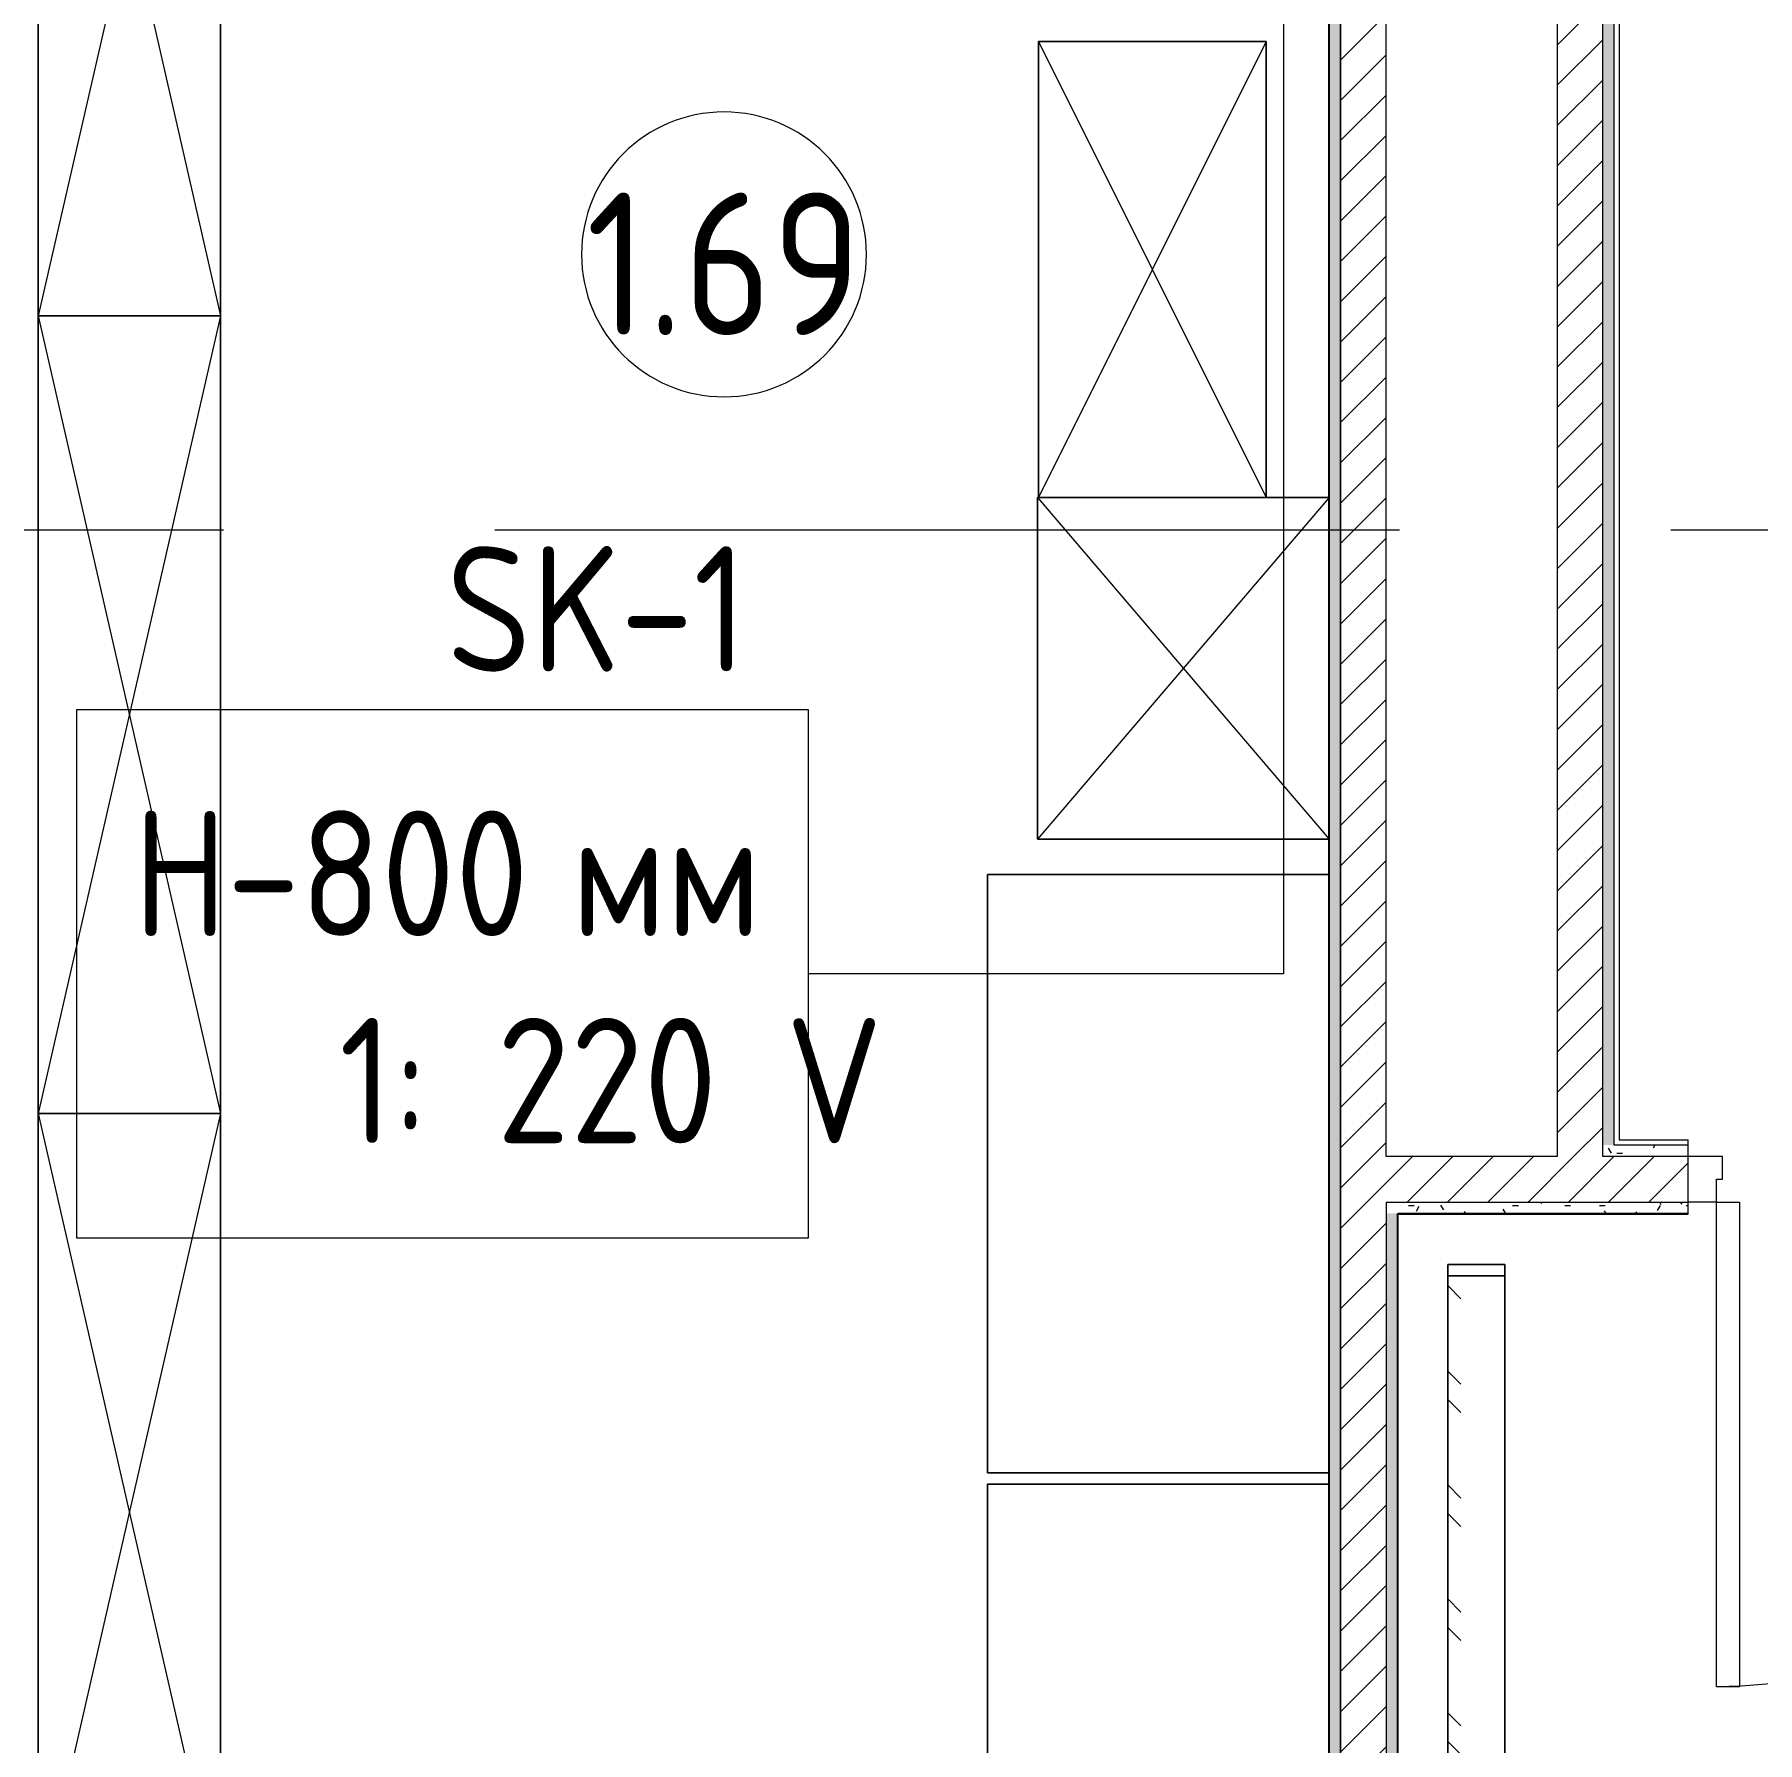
# Model space of a CAD drawing. Header units: millimetres. Extents: x 1322 to 199238, y -8553 to 29000.
# Drawn here: x 31846 to 34870, y 5671 to 8669 of the extents above; entities that cross this region are included whole.
import ezdxf

# ---------------------------------------------------------------- set-up
doc = ezdxf.new("R2010")
doc.units = ezdxf.units.MM
doc.linetypes.add('Осевая', pattern=[3175, 635, -476.25, 1587.5, -476.25])
for name, color, linetype, lineweight in [('A-AREA-IDEN', 7, 'Continuous', 9), ('A-DOOR', 7, 'Continuous', 9), ('A-DOOR-1', 7, 'Continuous', 13), ('A-DOOR-FRAM', 7, 'Continuous', 13), ('A-WALL', 7, 'Continuous', 9), ('E-ELEC-FIXT-IDEN', 7, 'Continuous', 9), ('I-FURN', 7, 'Continuous', 9), ('I-WALL', 7, 'Continuous', 9), ('Оси-2', 7, 'Осевая', 9)]:
    doc.layers.add(name, color=color, linetype=linetype, lineweight=lineweight)
for name, color, linetype, lineweight, true_color in [('A-WALL-1', 7, 'Continuous', 9, 0x3c3c3c), ('A-WALL-FNSH-1', 7, 'Continuous', 9, 0x3c3c3c), ('I-FURN-1', 7, 'Continuous', 9, 0xf0f0f0)]:
    doc.layers.add(name, color=color, linetype=linetype, lineweight=lineweight, true_color=true_color)
doc.styles.add('GOST Common_3', font='GOST_Common.ttf', dxfattribs={"width": 0.9, "height": 220})
doc.styles.add('GOST Common_4', font='GOST_Common.ttf', dxfattribs={"width": 0.9, "height": 250})
pattern_1 = [(45, (-75531.326, 0), (-35.35534, 35.35534), [])]
pattern_2 = [(0, (-75531.326, 0), (121.92, 30.48), [10.058, -81.382, 10.058, -81.382, -487.68]), (0, (-75531.326, 0), (121.92, 30.48), [-182.88, 10.058, -172.822, 10.058, -81.382, -213.36]), (0, (-75531.326, 0), (121.92, 30.48), [-457.2, 10.058, -50.902, 10.058, -142.342]), (120, (-75485.606, 15.24), (-87.356454, 90.345817), [10.058, -81.382, 10.058, -81.382, -487.68]), (120, (-75485.606, 15.24), (-87.356454, 90.345817), [-182.88, 10.058, -172.822, 10.058, -81.382, -213.36]), (120, (-75485.606, 15.24), (-87.356454, 90.345817), [-457.2, 10.058, -50.902, 10.058, -142.342]), (240, (-75470.366, 76.2), (-34.563546, -120.825817), [10.058, -81.382, 10.058, -81.382, -487.68]), (240, (-75470.366, 76.2), (-34.563546, -120.825817), [-182.88, 10.058, -172.822, 10.058, -81.382, -213.36]), (240, (-75470.366, 76.2), (-34.563546, -120.825817), [-457.2, 10.058, -50.902, 10.058, -142.342])]

# ---------------------------------------------------------------- blocks, each defined once
blk = doc.blocks.new('110_Дверь_СКБ_1Ст_Внутренняя1 - Д-8 950x2100h_охрана-32224770-План размещения напольных электротехнических лючков и розеток 1 этажа в осях 23_1-33')
at = {"layer": 'A-DOOR'}
blk.add_arc((437.5, 40), 850, 90, 180, dxfattribs=at)
at = {"layer": 'A-DOOR-1'}
for p, q in [((437.5, 890), (397.5, 890)), ((397.5, 40), (397.5, 890)), ((437.5, 890), (437.5, 40)), ((437.5, 40), (397.5, 40))]:
    blk.add_line(p, q, dxfattribs=at)
at = {"layer": 'A-DOOR-FRAM'}
for p, q in [((-462.5, 40), (-462.5, -40)), ((-462.5, 40), (-412.5, 40)), ((-412.5, 40), (-412.5, 0)), ((437.5, 40), (437.5, 0)), ((437.5, 40), (487.5, 40)), ((487.5, 40), (487.5, -40)), ((-402.5, 0), (-412.5, 0)), ((-402.5, 0), (-402.5, -40)), ((427.5, 0), (427.5, -40)), ((437.5, 0), (427.5, 0)), ((-462.5, -40), (-402.5, -40)), ((427.5, -40), (487.5, -40))]:
    blk.add_line(p, q, dxfattribs=at)
blk = doc.blocks.new('Зеркало обычное - 1_21-32858922-План размещения напольных электротехнических лючков и розеток 1 этажа в осях 23_1-33')
at = {"layer": 'I-FURN'}
h = blk.add_hatch(dxfattribs=at)
h.set_pattern_fill('FP_32', color=256, style=0, pattern_type=2)
h.set_pattern_definition([(45, (50, 50), (-200, 0), [141.42, -141.42]), (45, (100, 50), (-200, 0), [70.71, -212.13]), (45, (50, 100), (-200, 0), [70.71, -212.13])])
h.paths.add_polyline_path([(-580, -40), (580, -40), (580, 60), (-580, 60)])
at = {"layer": 'I-FURN-1'}
for p, q in [((600, 60), (-600, 60)), ((-600, 60), (-600, -40)), ((-600, -40), (-600, 60)), ((-600, 60), (-580, 60)), ((580, 60), (-580, 60)), ((-580, 60), (-580, -40)), ((-580, -40), (-580, 60)), ((-580, 60), (580, 60)), ((-580, 60), (580, 60)), ((580, 60), (-580, 60)), ((-580, 60), (580, 60)), ((-580, -40), (-580, 60)), ((-580, -40), (-580, 60)), ((580, -40), (580, 60)), ((580, 60), (580, -40)), ((580, 60), (600, 60)), ((580, 60), (580, -40)), ((580, -40), (580, 60)), ((600, -40), (600, 60)), ((600, 60), (600, -40)), ((-600, -40), (600, -40)), ((-580, -40), (-600, -40)), ((-580, -40), (580, -40)), ((580, -40), (-580, -40)), ((580, -40), (-580, -40)), ((-580, -40), (580, -40)), ((580, -40), (-580, -40)), ((600, -40), (580, -40))]:
    blk.add_line(p, q, dxfattribs=at)
blk = doc.blocks.new('Шкаф параметрический - 1_28А-25589861-План размещения напольных электротехнических лючков и розеток 1 этажа в осях 23_1-33')
at = {"layer": 'I-FURN-1'}
for p, q in [((0, 0), (1400, 320)), ((0, 320), (1400, 0)), ((1400, 320), (0, 320)), ((0, 320), (0, 0)), ((0, 0), (0, 320)), ((0, 320), (1400, 320)), ((1400, 0), (1400, 320)), ((1400, 320), (1400, 0)), ((0, 0), (1400, 0)), ((1400, 0), (0, 0))]:
    blk.add_line(p, q, dxfattribs=at)
blk = doc.blocks.new('Шкаф параметрический - 1_158А-25590435-План размещения напольных электротехнических лючков и розеток 1 этажа в осях 23_1-33')
at = {"layer": 'I-FURN-1'}
for p, q in [((0, 0), (800, -400)), ((0, -400), (800, 0)), ((800, 0), (0, 0)), ((0, 0), (0, -400)), ((0, -400), (0, 0)), ((0, 0), (800, 0)), ((800, -400), (800, 0)), ((800, 0), (800, -400)), ((0, -400), (800, -400)), ((800, -400), (0, -400))]:
    blk.add_line(p, q, dxfattribs=at)
blk = doc.blocks.new('Шкаф параметрический - 1_275-25590729-План размещения напольных электротехнических лючков и розеток 1 этажа в осях 23_1-33')
at = {"layer": 'I-FURN-1'}
for p, q in [((0, 0), (600, -512)), ((0, -512), (600, 0)), ((600, 0), (0, 0)), ((0, 0), (0, -110.4)), ((0, -110.4), (0, 0)), ((0, 0), (600, 0)), ((600, -512), (600, 0)), ((600, 0), (600, -512)), ((0, -110.4), (0, -510.4)), ((0, -510.4), (0, -110.4)), ((0, -510.4), (0, -512)), ((0, -512), (0, -510.4)), ((0, -512), (600, -512)), ((600, -512), (0, -512))]:
    blk.add_line(p, q, dxfattribs=at)
blk = doc.blocks.new('Марка_Помещения - Номер-25198446-План размещения напольных электротехнических лючков и розеток 1 этажа в осях 23_1-33')
at = {"layer": 'A-AREA-IDEN'}
for start, end in [(360, 180), (180, 360)]:
    blk.add_arc((0, 0), 2.5, start, end, dxfattribs=at)

msp = doc.modelspace()

# ---------------------------------------------------------------- hatches: boundary and pattern name
at = {"layer": 'I-WALL'}
h = msp.add_hatch(dxfattribs=at)
h.set_pattern_fill('FP_31', color=256, style=0, pattern_type=2)
h.set_pattern_definition(pattern_2)
h.paths.add_polyline_path([(34118.7, 2480), (34138.7, 2480), (34138.7, 3630), (34118.7, 3630), (34118.7, 2481)])
h.paths.add_polyline_path([(34138.7, 5080), (34138.7, 10400), (34118.7, 10400), (34118.7, 5080)])
h = msp.add_hatch(dxfattribs=at)
h.set_pattern_fill('FP_3', color=256, style=0, pattern_type=2)
h.set_pattern_definition(pattern_1)
h.paths.add_polyline_path([(34138.7, 125), (34218.7, 125), (34218.7, 3655), (34138.7, 3655), (34138.7, 219.1)])
h.paths.add_polyline_path([(34218.7, 5055), (34218.7, 10400), (34138.7, 10400), (34138.7, 5055)])
h = msp.add_hatch(dxfattribs=at)
h.set_pattern_fill('FP_3', color=256, style=0, pattern_type=2)
h.set_pattern_definition(pattern_1)
h.paths.add_polyline_path([(34598.7, 6700), (34598.7, 10400), (34518.7, 10400), (34518.7, 6700)])
h = msp.add_hatch(dxfattribs=at)
h.set_pattern_fill('FP_31', color=256, style=0, pattern_type=2)
h.set_pattern_definition(pattern_2)
h.paths.add_polyline_path([(34618.7, 6720), (34618.7, 10400), (34598.7, 10400), (34598.7, 6720)])
h = msp.add_hatch(dxfattribs=at)
h.set_pattern_fill('FP_31', color=256, style=0, pattern_type=2)
h.set_pattern_definition(pattern_2)
h.paths.add_polyline_path([(34618.7, 6700), (34748.7, 6700), (34748.7, 6720), (34598.7, 6720), (34598.7, 6700)])
h.paths.add_polyline_path([(36280.7, 6700), (36378.7, 6700), (36378.7, 6720), (35698.7, 6720), (35698.7, 6700), (36114.5, 6700)])
h = msp.add_hatch(dxfattribs=at)
h.set_pattern_fill('FP_3', color=256, style=0, pattern_type=2)
h.set_pattern_definition(pattern_1)
h.paths.add_polyline_path([(36280.7, 6620), (36398.7, 6620), (36398.7, 6700), (35698.7, 6700), (35698.7, 6620), (36114.5, 6620)])
h.paths.add_polyline_path([(34218.7, 6620), (34748.7, 6620), (34748.7, 6700), (34218.7, 6700)])
h = msp.add_hatch(dxfattribs=at)
h.set_pattern_fill('FP_31', color=256, style=0, pattern_type=2)
h.set_pattern_definition(pattern_2)
h.paths.add_polyline_path([(36378.7, 6600), (36398.7, 6600), (36398.7, 6620), (35698.7, 6620), (35698.7, 6600), (36377.7, 6600)])
h.paths.add_polyline_path([(34748.7, 6600), (34748.7, 6620), (34218.7, 6620), (34218.7, 6600), (34239.7, 6600)])
h = msp.add_hatch(dxfattribs=at)
h.set_pattern_fill('FP_31', color=256, style=0, pattern_type=2)
h.set_pattern_definition(pattern_2)
h.paths.add_polyline_path([(34218.7, 150), (34238.7, 150), (34238.7, 3630), (34218.7, 3630), (34218.7, 219.1)])
h.paths.add_polyline_path([(34238.7, 5080), (34238.7, 6600), (34218.7, 6600), (34218.7, 5080)])

# ---------------------------------------------------------------- linework, layer by layer
at = {"layer": 'A-WALL'}
msp.add_line((34238.7, 5080), (34238.7, 6600), dxfattribs=at)
at = {"layer": 'A-WALL-1'}
for p, q in [((34118.7, 10380), (34118.7, 5080)), ((34138.7, 10400), (34138.7, 5055)), ((34138.7, 5080), (34138.7, 10400)), ((34218.7, 6700), (34218.7, 10400)), ((34518.7, 10400), (34518.7, 6700)), ((34598.7, 6700), (34598.7, 10400)), ((34748.7, 6600), (34748.7, 6720)), ((34518.7, 6700), (34218.7, 6700)), ((34748.7, 6700), (34598.7, 6700)), ((34218.7, 6620), (34748.7, 6620)), ((34218.7, 6620), (34218.7, 5055)), ((34238.7, 6600), (34239.7, 6600))]:
    msp.add_line(p, q, dxfattribs=at)
at = {"layer": 'A-WALL-FNSH-1'}
for p, q in [((34117.7, 10379), (34117.7, 2480)), ((34118.7, 3630), (34118.7, 10380)), ((34748.7, 6600), (34239.7, 6600)), ((34239.7, 171), (34239.7, 6599)), ((34239.7, 6599), (34748.7, 6599)), ((34748.7, 6599), (34748.7, 6600))]:
    msp.add_line(p, q, dxfattribs=at)
at = {"layer": 'E-ELEC-FIXT-IDEN'}
for p, q in [((34038.7, 9138.8), (34038.7, 7020.8)), ((34038.7, 7020.8), (33204.1, 7020.8))]:
    msp.add_line(p, q, dxfattribs=at)
at = {"layer": 'E-ELEC-FIXT-IDEN', "flags": 128}
msp.add_lwpolyline([(31920.5, 7484.8), (33204.1, 7484.8), (33204.1, 6556.8), (31920.5, 6556.8)], close=True, dxfattribs=at)
at = {"layer": 'I-FURN-1'}
for p, q in [((34118.7, 7195), (33518.7, 7195)), ((33518.7, 7195), (33518.7, 6145)), ((33518.7, 6145), (33518.7, 7195)), ((33518.7, 7195), (34118.7, 7195)), ((34118.7, 7195), (34118.7, 6145)), ((33518.7, 6145), (34118.7, 6145)), ((34118.7, 6145), (33518.7, 6145)), ((34118.7, 6125), (33518.7, 6125)), ((33518.7, 6125), (33518.7, 5075)), ((33518.7, 5075), (33518.7, 6125)), ((33518.7, 6125), (34118.7, 6125)), ((34118.7, 6125), (34118.7, 5080))]:
    msp.add_line(p, q, dxfattribs=at)
at = {"layer": 'I-WALL'}
for p, q in [((34618.7, 6720), (34618.7, 10380)), ((34627.7, 10371), (34627.7, 6729)), ((34748.7, 6720), (34618.7, 6720)), ((34627.7, 6729), (34748.7, 6729)), ((34748.7, 6720), (34748.7, 6729))]:
    msp.add_line(p, q, dxfattribs=at)
at = {"layer": 'Оси-2'}
msp.add_line((9318.1, 7800), (47228.7, 7800), dxfattribs=at)

# ---------------------------------------------------------------- block references
at = {"layer": 'A-AREA-IDEN', "xscale": 99.99999999999993, "yscale": 99.99999999999993, "zscale": 99.99999999999993}
msp.add_blockref('Марка_Помещения - Номер-25198446-План размещения напольных электротехнических лючков и розеток 1 этажа в осях 23_1-33', (33056.5, 8283.4), dxfattribs=at)
at = {"layer": 'A-DOOR', "rotation": 180}
msp.add_blockref('110_Дверь_СКБ_1Ст_Внутренняя1 - Д-8 950x2100h_охрана-32224770-План размещения напольных электротехнических лючков и розеток 1 этажа в осях 23_1-33', (35236.2, 6660), dxfattribs=at)
at = {"layer": 'I-FURN-1'}
for name, p, rotation in [('Шкаф параметрический - 1_28А-25589861-План размещения напольных электротехнических лючков и розеток 1 этажа в осях 23_1-33', (31852.9, 9575.6), 269.9999999999994), ('Шкаф параметрический - 1_158А-25590435-План размещения напольных электротехнических лючков и розеток 1 этажа в осях 23_1-33', (34008.3, 8656.8), 270.0000000000006), ('Шкаф параметрический - 1_28А-25589861-План размещения напольных электротехнических лючков и розеток 1 этажа в осях 23_1-33', (31852.9, 8175.6), 269.9999999999994), ('Шкаф параметрический - 1_275-25590729-План размещения напольных электротехнических лючков и розеток 1 этажа в осях 23_1-33', (34118.7, 7856.8), 270.0000000000006), ('Шкаф параметрический - 1_28А-25589861-План размещения напольных электротехнических лючков и розеток 1 этажа в осях 23_1-33', (31852.9, 6775.6), 269.9999999999994), ('Зеркало обычное - 1_21-32858922-План размещения напольных электротехнических лючков и розеток 1 этажа в осях 23_1-33', (34386.8, 5910.3), 90.0000000000005)]:
    msp.add_blockref(name, p, dxfattribs=dict(at, rotation=rotation))

# ---------------------------------------------------------------- texts
at = {"layer": 'A-AREA-IDEN', "insert": (32814.6, 8392), "char_height": 250, "width": 606.076, "attachment_point": 1, "style": 'GOST Common_4'}
msp.add_mtext('1.69', dxfattribs=at)
at = {"layer": 'E-ELEC-FIXT-IDEN', "char_height": 220, "attachment_point": 1, "style": 'GOST Common_3'}
for s, insert, width in [('SK-1', (32569.1, 7771.1), 656.582), ('H-800 ', (32020.5, 7307.1), 930.759), ('мм', (32788.5, 7307.1), 375.19), ('   1: 220 V', (32020.5, 6943.3), 1291.519)]:
    msp.add_mtext(s, dxfattribs=dict(at, insert=insert, width=width))

doc.saveas('drawing.dxf')
